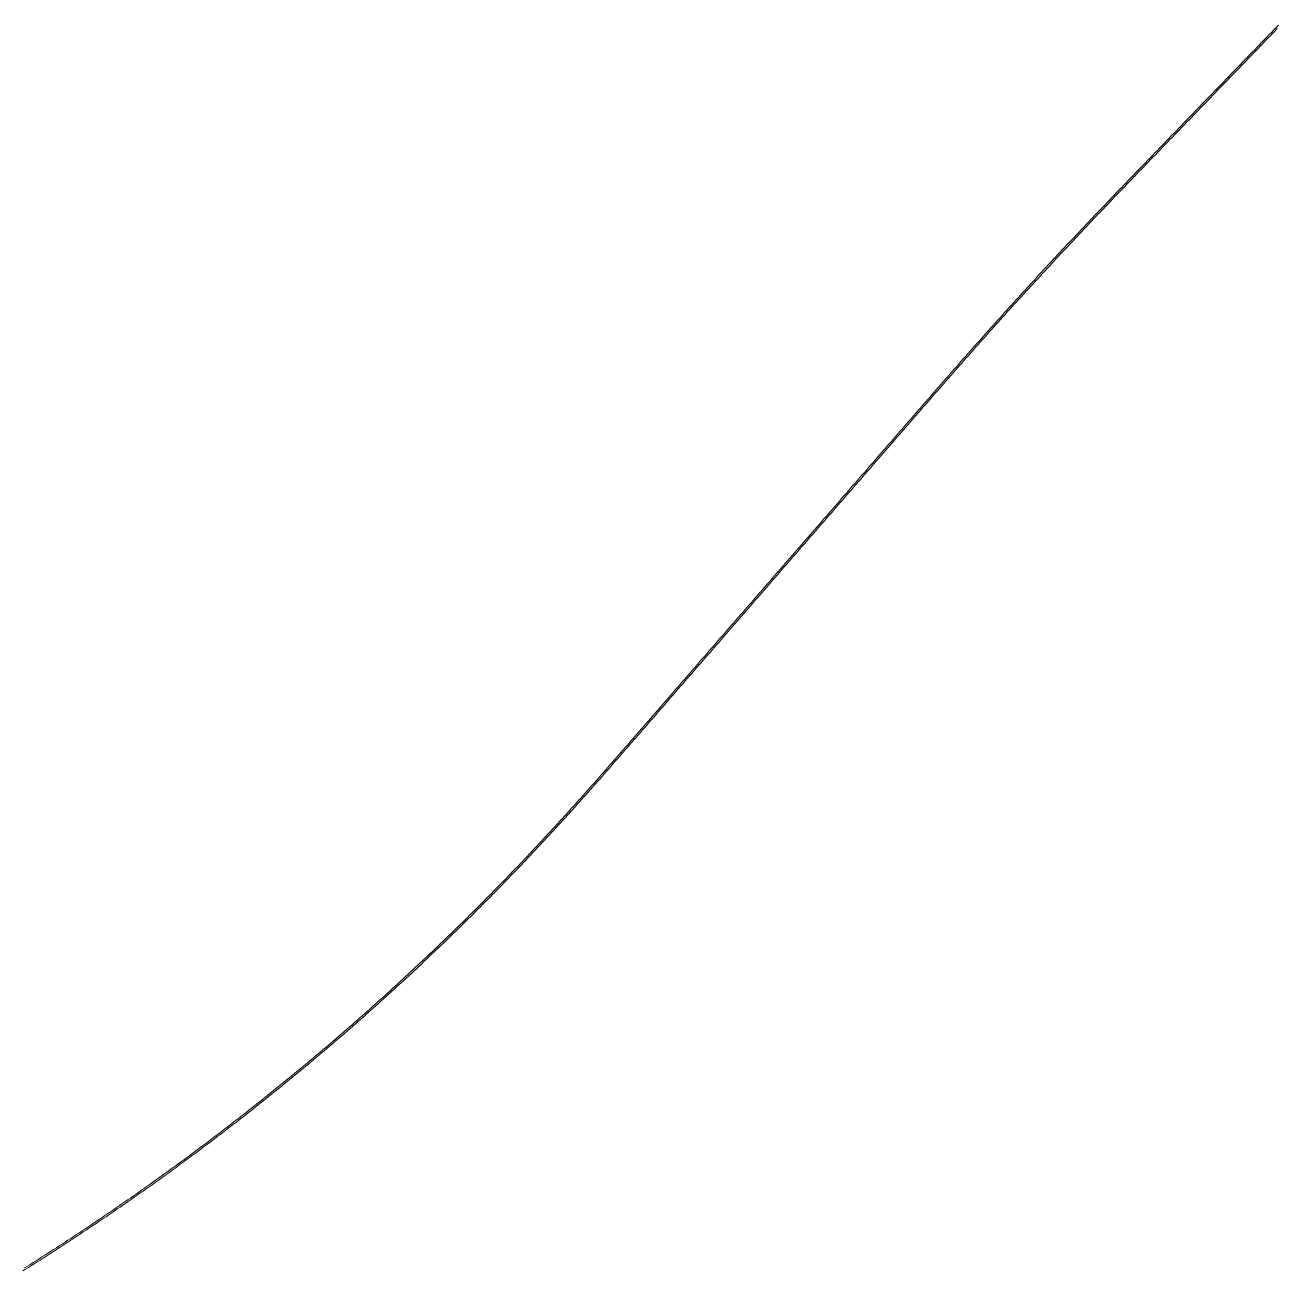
# Model space of a CAD drawing. Header units: metres. Extents: x 142705 to 201127, y 6511363 to 6533832.
# Drawn here: x 186521 to 190173, y 6522144 to 6525780 of the extents above; entities that cross this region are included whole.
import ezdxf

# ---------------------------------------------------------------- set-up
doc = ezdxf.new("R2010")
doc.units = ezdxf.units.M
doc.header["$MEASUREMENT"] = 0

msp = doc.modelspace()

# ---------------------------------------------------------------- linework, layer by layer
at = {"color": 7, "linetype": 'Continuous', "lineweight": 0}
for points in [[(190173.4, 6525769.6, 31.2), (190166.4, 6525762.4, 31.2), (190159.5, 6525755.2, 31.1), (190152.5, 6525748, 31), (190145.6, 6525740.8, 30.9), (190138.6, 6525733.6, 30.9), (190131.7, 6525726.5, 30.8), (190124.7, 6525719.3, 30.7), (190117.8, 6525712.1, 30.6), (190110.8, 6525704.9, 30.6), (190103.9, 6525697.7, 30.5), (190096.9, 6525690.5, 30.4), (190090, 6525683.3, 30.3), (190083.1, 6525676.1, 30.3), (190076.1, 6525668.9, 30.2), (190069.2, 6525661.7, 30.1), (190062.2, 6525654.5, 30), (190058.6, 6525650.8, 30), (190055.3, 6525647.3, 30), (190048.3, 6525640.1, 29.9), (190041.4, 6525632.9, 29.8), (190034.4, 6525625.7, 29.8), (190027.5, 6525618.6, 29.7), (190020.5, 6525611.4, 29.6), (190013.6, 6525604.2, 29.6), (190006.6, 6525597, 29.5), (189999.7, 6525589.8, 29.5), (189992.7, 6525582.6, 29.4), (189985.8, 6525575.4, 29.4), (189978.9, 6525568.2, 29.4), (189971.9, 6525561, 29.3), (189965, 6525553.8, 29.3), (189958, 6525546.6, 29.3), (189951.1, 6525539.4, 29.2), (189944.1, 6525532.2, 29.2), (189937.2, 6525525, 29.2), (189930.2, 6525517.9, 29.2), (189923.3, 6525510.7, 29.2), (189916.3, 6525503.5, 29.2), (189909.4, 6525496.3, 29.2), (189902.4, 6525489.1, 29.2), (189899.2, 6525485.7, 29.2), (189895.5, 6525481.9, 29.2), (189888.5, 6525474.7, 29.2), (189881.6, 6525467.5, 29.2), (189874.6, 6525460.3, 29.2), (189867.7, 6525453.1, 29.2), (189860.8, 6525445.9, 29.2), (189853.8, 6525438.7, 29.2), (189846.9, 6525431.5, 29.2), (189839.9, 6525424.3, 29.3), (189833, 6525417.1, 29.3), (189826, 6525410, 29.3), (189819.1, 6525402.8, 29.4), (189812.1, 6525395.6, 29.4), (189805.2, 6525388.4, 29.4), (189798.2, 6525381.2, 29.5), (189791.7, 6525374.4, 29.5), (189791.3, 6525374, 29.5), (189784.3, 6525366.8, 29.6), (189777.4, 6525359.6, 29.7), (189770.4, 6525352.4, 29.7), (189763.5, 6525345.2, 29.8), (189756.9, 6525338.4, 29.8), (189756.6, 6525338, 29.8), (189749.6, 6525330.8, 29.9), (189742.7, 6525323.6, 30), (189735.7, 6525316.4, 30), (189728.8, 6525309.2, 30.1), (189722.2, 6525302.4, 30.2), (189721.9, 6525302, 30.2), (189714.9, 6525294.8, 30.3), (189708, 6525287.6, 30.4), (189701.1, 6525280.4, 30.5), (189694.1, 6525273.2, 30.6), (189687.6, 6525266.3, 30.7), (189687.2, 6525266, 30.7), (189680.3, 6525258.7, 30.8), (189673.4, 6525251.5, 30.9), (189666.5, 6525244.3, 31), (189659.6, 6525237.1, 31.1), (189653, 6525230.2, 31.2), (189652.7, 6525229.8, 31.2), (189645.8, 6525222.6, 31.3), (189638.9, 6525215.3, 31.4), (189632, 6525208.1, 31.5), (189625.1, 6525200.8, 31.7), (189618.2, 6525193.6, 31.8), (189611.4, 6525186.3, 31.9), (189604.5, 6525179, 32.1), (189597.6, 6525171.8, 32.2), (189590.8, 6525164.5, 32.4), (189583.9, 6525157.2, 32.5), (189577.1, 6525149.9, 32.6), (189570.2, 6525142.6, 32.8), (189563.4, 6525135.3, 33), (189556.6, 6525128, 33.1), (189549.7, 6525120.7, 33.3), (189542.9, 6525113.4, 33.4), (189536.1, 6525106.1, 33.6), (189529.3, 6525098.8, 33.8), (189522.5, 6525091.4, 34), (189515.7, 6525084.1, 34.1), (189508.9, 6525076.8, 34.3), (189502.1, 6525069.4, 34.5), (189495.3, 6525062.1, 34.7), (189488.5, 6525054.8, 34.9), (189481.7, 6525047.4, 35.1), (189474.9, 6525040, 35.3), (189468.2, 6525032.7, 35.5), (189461.4, 6525025.3, 35.7), (189455.1, 6525018.5, 35.9), (189454.7, 6525018, 35.9), (189447.9, 6525010.6, 36.1), (189441.1, 6525003.2, 36.3), (189434.4, 6524995.8, 36.5), (189427.7, 6524988.4, 36.7), (189420.9, 6524981, 36.9), (189414.2, 6524973.6, 37.1), (189407.5, 6524966.2, 37.3), (189400.8, 6524958.8, 37.5), (189394, 6524951.4, 37.7), (189387.3, 6524944, 38), (189380.6, 6524936.6, 38.2), (189373.9, 6524929.2, 38.4), (189367.2, 6524921.7, 38.6), (189360.5, 6524914.3, 38.8), (189353.8, 6524906.9, 39), (189347.2, 6524899.4, 39.2), (189340.5, 6524892, 39.4), (189333.8, 6524884.5, 39.6), (189327.2, 6524877.1, 39.8), (189320.5, 6524869.6, 40), (189313.8, 6524862.2, 40.2), (189307.2, 6524854.7, 40.4), (189300.5, 6524847.2, 40.7), (189293.9, 6524839.7, 40.9), (189287.3, 6524832.3, 41.1), (189280.6, 6524824.8, 41.3), (189274, 6524817.3, 41.5), (189267.4, 6524809.8, 41.7), (189260.8, 6524802.3, 41.9), (189254.4, 6524795, 42.1), (189254.2, 6524794.8, 42.1), (189247.6, 6524787.3, 42.3), (189241, 6524779.8, 42.5), (189234.4, 6524772.3, 42.7), (189227.8, 6524764.7, 42.9), (189221.4, 6524757.5, 43.1), (189221.2, 6524757.2, 43.2), (189214.6, 6524749.7, 43.4), (189208, 6524742.2, 43.6), (189201.4, 6524734.6, 43.8), (189194.9, 6524727.1, 44), (189188.5, 6524719.8, 44.2), (189188.3, 6524719.6, 44.2), (189181.7, 6524712, 44.4), (189175.1, 6524704.5, 44.6), (189168.6, 6524696.9, 44.8), (189162, 6524689.4, 45), (189155.7, 6524682.1, 45.2), (189155.5, 6524681.8, 45.2), (189148.9, 6524674.3, 45.4), (189142.3, 6524666.8, 45.6), (189135.8, 6524659.2, 45.9), (189129.2, 6524651.7, 46.1), (189122.9, 6524644.4, 46.3), (189122.7, 6524644.1, 46.3), (189116.1, 6524636.6, 46.5), (189109.5, 6524629, 46.7), (189103, 6524621.5, 46.9), (189096.4, 6524613.9, 47.1), (189089.9, 6524606.4, 47.3), (189083.3, 6524598.8, 47.5), (189076.7, 6524591.3, 47.7), (189070.2, 6524583.7, 47.9), (189063.6, 6524576.2, 48.1), (189057.1, 6524568.6, 48.4), (189050.5, 6524561.1, 48.6), (189044, 6524553.5, 48.8), (189037.4, 6524546, 49), (189031, 6524538.7, 49.2), (189030.8, 6524538.4, 49.2), (189024.3, 6524530.9, 49.4), (189017.7, 6524523.3, 49.6), (189011.2, 6524515.8, 49.8), (189004.6, 6524508.2, 50), (188998, 6524500.7, 50.2), (188991.5, 6524493.1, 50.4), (188984.9, 6524485.6, 50.6), (188978.4, 6524478, 50.7), (188971.8, 6524470.5, 50.9), (188965.3, 6524462.9, 51.1), (188958.7, 6524455.4, 51.3), (188952.1, 6524447.8, 51.4), (188945.6, 6524440.3, 51.6), (188939, 6524432.7, 51.8), (188932.5, 6524425.2, 51.9), (188925.9, 6524417.6, 52.1), (188919.3, 6524410.1, 52.3), (188912.8, 6524402.5, 52.4), (188906.2, 6524395, 52.6), (188899.7, 6524387.4, 52.7), (188893.1, 6524379.9, 52.8), (188886.5, 6524372.3, 53), (188880, 6524364.8, 53.1), (188873.4, 6524357.2, 53.2), (188866.9, 6524349.7, 53.4), (188860.3, 6524342.2, 53.5), (188853.8, 6524334.6, 53.6), (188847.2, 6524327.1, 53.7), (188840.6, 6524319.5, 53.9), (188834.1, 6524312, 54), (188827.5, 6524304.4, 54.1), (188821, 6524296.9, 54.2), (188814.4, 6524289.3, 54.3), (188807.8, 6524281.8, 54.4), (188801.3, 6524274.2, 54.5), (188794.7, 6524266.7, 54.6), (188788.2, 6524259.1, 54.7), (188781.6, 6524251.6, 54.8), (188775.1, 6524244, 54.8), (188768.5, 6524236.5, 54.9), (188761.9, 6524228.9, 55), (188755.4, 6524221.4, 55.1), (188748.8, 6524213.8, 55.1), (188742.3, 6524206.3, 55.2), (188735.7, 6524198.7, 55.3), (188729.1, 6524191.2, 55.3), (188722.6, 6524183.6, 55.4), (188716, 6524176.1, 55.4), (188709.5, 6524168.5, 55.5), (188702.9, 6524161, 55.5), (188696.4, 6524153.4, 55.6), (188689.8, 6524145.9, 55.6), (188683.2, 6524138.3, 55.7), (188676.7, 6524130.8, 55.7), (188670.1, 6524123.2, 55.7), (188669.2, 6524122.2, 55.7), (188663.6, 6524115.7, 55.8), (188657, 6524108.1, 55.8), (188650.4, 6524100.6, 55.8), (188643.9, 6524093, 55.9), (188637.3, 6524085.5, 55.9), (188630.8, 6524077.9, 55.9), (188624.2, 6524070.4, 55.9), (188617.6, 6524062.8, 56), (188611.1, 6524055.3, 56), (188604.5, 6524047.7, 56), (188598, 6524040.2, 56.1), (188591.4, 6524032.6, 56.1), (188584.9, 6524025.1, 56.1), (188578.3, 6524017.5, 56.2), (188571.7, 6524010, 56.2), (188565.2, 6524002.5, 56.2), (188558.6, 6523994.9, 56.2), (188552.1, 6523987.4, 56.3), (188545.5, 6523979.8, 56.3), (188538.9, 6523972.3, 56.3), (188532.4, 6523964.7, 56.4), (188525.8, 6523957.2, 56.4), (188519.3, 6523949.6, 56.4), (188512.7, 6523942.1, 56.5), (188506.2, 6523934.5, 56.5), (188499.6, 6523927, 56.5), (188493, 6523919.4, 56.5), (188486.5, 6523911.9, 56.6), (188479.9, 6523904.3, 56.6), (188473.4, 6523896.8, 56.6), (188466.8, 6523889.2, 56.7), (188460.2, 6523881.7, 56.7), (188453.7, 6523874.1, 56.7), (188447.1, 6523866.6, 56.8), (188440.6, 6523859, 56.8), (188434, 6523851.5, 56.8), (188427.5, 6523843.9, 56.8), (188420.9, 6523836.4, 56.9), (188414.3, 6523828.8, 56.9), (188407.8, 6523821.3, 56.9), (188401.2, 6523813.7, 57), (188394.7, 6523806.2, 57), (188388.1, 6523798.6, 57), (188381.5, 6523791.1, 57.1), (188375, 6523783.5, 57.1), (188368.4, 6523776, 57.1), (188361.9, 6523768.4, 57.1), (188355.3, 6523760.9, 57.2), (188348.8, 6523753.3, 57.2), (188342.2, 6523745.8, 57.2), (188335.6, 6523738.2, 57.3), (188329.9, 6523731.7, 57.3), (188329.1, 6523730.7, 57.3), (188322.5, 6523723.1, 57.3), (188316, 6523715.6, 57.4), (188309.4, 6523708, 57.4), (188302.8, 6523700.5, 57.4), (188298.3, 6523695.3, 57.4), (188296.3, 6523693, 57.4), (188292.9, 6523689.1, 57.5), (188289.7, 6523685.4, 57.5), (188283.1, 6523677.9, 57.5), (188276.6, 6523670.3, 57.5), (188270, 6523662.8, 57.5), (188266.7, 6523659, 57.6), (188263.4, 6523655.2, 57.6), (188256.9, 6523647.7, 57.6), (188250.3, 6523640.2, 57.6), (188243.7, 6523632.6, 57.6), (188237.1, 6523625.1, 57.6), (188235.1, 6523622.8, 57.6), (188231.8, 6523619, 57.6), (188230.5, 6523617.6, 57.6), (188224, 6523610.1, 57.6), (188217.4, 6523602.5, 57.6), (188210.8, 6523595, 57.6), (188204.2, 6523587.5, 57.6), (188203.3, 6523586.6, 57.6), (188197.6, 6523580, 57.6), (188190.9, 6523572.5, 57.5), (188184.3, 6523565, 57.5), (188177.7, 6523557.5, 57.5), (188171.5, 6523550.5, 57.5), (188171.1, 6523550, 57.5), (188164.4, 6523542.6, 57.4), (188157.8, 6523535.1, 57.4), (188151.1, 6523527.6, 57.4), (188144.5, 6523520.2, 57.3), (188139.5, 6523514.6, 57.3), (188137.8, 6523512.7, 57.3), (188131.1, 6523505.3, 57.2), (188124.5, 6523497.8, 57.2), (188117.8, 6523490.4, 57.1), (188111.1, 6523483, 57.1), (188107.3, 6523478.8, 57), (188104.4, 6523475.5, 57), (188097.7, 6523468.1, 56.9), (188090.9, 6523460.7, 56.9), (188084.2, 6523453.3, 56.8), (188077.5, 6523445.9, 56.7), (188074.9, 6523443.2, 56.7), (188070.7, 6523438.6, 56.7), (188063.9, 6523431.2, 56.6), (188057.2, 6523423.8, 56.5), (188050.4, 6523416.5, 56.4), (188043.6, 6523409.2, 56.3), (188043.4, 6523409, 56.3), (188036.8, 6523401.8, 56.2), (188030, 6523394.5, 56.1), (188023.2, 6523387.2, 56), (188016.3, 6523379.9, 56), (188009.5, 6523372.6, 55.9), (188002.7, 6523365.3, 55.8), (187995.8, 6523358, 55.7), (187988.9, 6523350.8, 55.6), (187982, 6523343.5, 55.5), (187975.2, 6523336.2, 55.4), (187968.3, 6523329, 55.3), (187961.4, 6523321.8, 55.2), (187954.4, 6523314.5, 55.1), (187947.5, 6523307.3, 55), (187940.6, 6523300.1, 55), (187933.6, 6523292.9, 54.9), (187926.7, 6523285.8, 54.8), (187919.7, 6523278.6, 54.7), (187912.7, 6523271.4, 54.6), (187905.8, 6523264.3, 54.5), (187898.8, 6523257.1, 54.4), (187891.8, 6523250, 54.3), (187884.7, 6523242.8, 54.2), (187877.7, 6523235.7, 54.1), (187870.7, 6523228.6, 54), (187863.7, 6523221.5, 54), (187856.6, 6523214.4, 53.9), (187849.5, 6523207.3, 53.8), (187842.5, 6523200.3, 53.7), (187835.4, 6523193.2, 53.6), (187828.3, 6523186.1, 53.5), (187821.2, 6523179.1, 53.4), (187814.1, 6523172.1, 53.3), (187807, 6523165, 53.2), (187799.9, 6523158, 53.1), (187792.7, 6523151, 53), (187785.6, 6523144, 53), (187778.4, 6523137, 52.9), (187771.3, 6523130, 52.8), (187764.1, 6523123.1, 52.7), (187756.9, 6523116.1, 52.6), (187749.7, 6523109.2, 52.5), (187742.5, 6523102.2, 52.4), (187735.3, 6523095.3, 52.3), (187728.1, 6523088.4, 52.2), (187720.9, 6523081.5, 52.1), (187713.6, 6523074.6, 52), (187706.4, 6523067.7, 52), (187699.1, 6523060.8, 51.9), (187691.9, 6523053.9, 51.8), (187684.6, 6523047.1, 51.7), (187677.3, 6523040.2, 51.6), (187670, 6523033.4, 51.5), (187662.7, 6523026.5, 51.4), (187655.4, 6523019.7, 51.3), (187648.1, 6523012.9, 51.2), (187640.8, 6523006.1, 51.1), (187633.4, 6522999.3, 51), (187626.1, 6522992.5, 51), (187618.7, 6522985.7, 50.9), (187611.4, 6522979, 50.8), (187604, 6522972.2, 50.7), (187596.6, 6522965.5, 50.6), (187589.2, 6522958.7, 50.5), (187581.8, 6522952, 50.4), (187574.4, 6522945.3, 50.3), (187567, 6522938.6, 50.2), (187559.6, 6522931.9, 50.1), (187552.1, 6522925.2, 50), (187544.7, 6522918.5, 50), (187537.2, 6522911.8, 49.9), (187529.8, 6522905.2, 49.8), (187522.3, 6522898.5, 49.7), (187514.8, 6522891.9, 49.6), (187513, 6522890.3, 49.6), (187507.3, 6522885.3, 49.5), (187499.8, 6522878.7, 49.4), (187492.3, 6522872.1, 49.3), (187484.8, 6522865.5, 49.3), (187477.3, 6522858.9, 49.2), (187469.7, 6522852.3, 49.1), (187462.2, 6522845.7, 49.1), (187454.7, 6522839.2, 49), (187447.1, 6522832.6, 48.9), (187439.5, 6522826.1, 48.9), (187432, 6522819.6, 48.8), (187424.4, 6522813, 48.8), (187416.8, 6522806.5, 48.8), (187409.2, 6522800, 48.7), (187401.6, 6522793.6, 48.7), (187393.9, 6522787.1, 48.7), (187386.3, 6522780.6, 48.7), (187378.7, 6522774.2, 48.6), (187371, 6522767.7, 48.6), (187363.4, 6522761.3, 48.6), (187355.7, 6522754.9, 48.6), (187354.4, 6522753.8, 48.6), (187348, 6522748.4, 48.6), (187340.4, 6522742, 48.6), (187332.7, 6522735.6, 48.6), (187325, 6522729.3, 48.6), (187317.3, 6522722.9, 48.7), (187309.6, 6522716.5, 48.7), (187301.8, 6522710.2, 48.7), (187294.1, 6522703.8, 48.7), (187286.4, 6522697.5, 48.8), (187278.6, 6522691.2, 48.8), (187270.9, 6522684.9, 48.9), (187263.1, 6522678.6, 48.9), (187255.3, 6522672.3, 49), (187247.5, 6522666, 49), (187239.7, 6522659.7, 49.1), (187231.9, 6522653.5, 49.2), (187224.1, 6522647.2, 49.2), (187217.3, 6522641.7, 49.3), (187216.3, 6522641, 49.3), (187208.5, 6522634.7, 49.4), (187200.7, 6522628.5, 49.5), (187192.8, 6522622.3, 49.5), (187185, 6522616.1, 49.6), (187177.1, 6522609.9, 49.7), (187169.3, 6522603.7, 49.8), (187161.4, 6522597.6, 49.8), (187153.5, 6522591.4, 49.9), (187145.6, 6522585.3, 50), (187137.7, 6522579.1, 50.1), (187129.8, 6522573, 50.2), (187121.9, 6522566.9, 50.2), (187114, 6522560.8, 50.3), (187106.1, 6522554.7, 50.4), (187098.1, 6522548.6, 50.5), (187090.2, 6522542.6, 50.5), (187082.2, 6522536.5, 50.6), (187074.3, 6522530.5, 50.7), (187066.3, 6522524.4, 50.8), (187058.3, 6522518.4, 50.8), (187050.3, 6522512.4, 50.9), (187042.3, 6522506.4, 51), (187034.3, 6522500.4, 51.1), (187026.3, 6522494.4, 51.2), (187018.3, 6522488.4, 51.2), (187010.3, 6522482.4, 51.3), (187002.2, 6522476.5, 51.4), (186994.2, 6522470.5, 51.5), (186986.1, 6522464.6, 51.5), (186978.1, 6522458.7, 51.6), (186970, 6522452.8, 51.7), (186961.9, 6522446.9, 51.8), (186953.9, 6522441, 51.8), (186945.8, 6522435.1, 51.9), (186937.7, 6522429.2, 52), (186929.6, 6522423.4, 52.1), (186921.5, 6522417.5, 52.2), (186913.3, 6522411.7, 52.2), (186905.2, 6522405.9, 52.3), (186897.1, 6522400.1, 52.4), (186888.9, 6522394.3, 52.5), (186880.8, 6522388.5, 52.5), (186874.4, 6522383.9, 52.6), (186872.6, 6522382.7, 52.6), (186864.5, 6522376.9, 52.7), (186856.3, 6522371.1, 52.8), (186848.1, 6522365.4, 52.8), (186839.9, 6522359.7, 52.9), (186831.7, 6522353.9, 52.9), (186823.5, 6522348.2, 53), (186815.3, 6522342.5, 53), (186807.1, 6522336.8, 53.1), (186798.8, 6522331.1, 53.1), (186790.6, 6522325.5, 53.2), (186782.4, 6522319.8, 53.2), (186774.1, 6522314.2, 53.2), (186765.9, 6522308.5, 53.2), (186757.6, 6522302.9, 53.3), (186749.3, 6522297.3, 53.3), (186741, 6522291.7, 53.3), (186732.7, 6522286.1, 53.3), (186728.6, 6522283.3, 53.3), (186724.4, 6522280.5, 53.3), (186716.1, 6522274.9, 53.3), (186707.8, 6522269.3, 53.3), (186699.5, 6522263.8, 53.3), (186691.2, 6522258.3, 53.2), (186682.9, 6522252.7, 53.2), (186674.5, 6522247.2, 53.2), (186666.2, 6522241.7, 53.2), (186657.8, 6522236.2, 53.1), (186649.5, 6522230.7, 53.1), (186641.1, 6522225.2, 53), (186632.7, 6522219.8, 53), (186624.3, 6522214.3, 52.9), (186615.9, 6522208.9, 52.9), (186607.5, 6522203.5, 52.8), (186599.1, 6522198, 52.8), (186590.7, 6522192.6, 52.7), (186582.3, 6522187.2, 52.6), (186573.9, 6522181.9, 52.5), (186565.4, 6522176.5, 52.5), (186557, 6522171.1, 52.4), (186548.5, 6522165.8, 52.3), (186540.1, 6522160.4, 52.2), (186531.6, 6522155.1, 52.1), (186523.2, 6522149.8, 52), (186514.7, 6522144.5, 51.9)], [(190177.3, 6525780.2, 31.3), (190170.4, 6525773, 31.2), (190163.4, 6525765.8, 31.2), (190156.5, 6525758.6, 31.1), (190149.5, 6525751.4, 31), (190142.6, 6525744.2, 30.9), (190135.6, 6525737, 30.9), (190128.7, 6525729.8, 30.8), (190121.7, 6525722.6, 30.7), (190114.8, 6525715.4, 30.6), (190107.8, 6525708.2, 30.6), (190100.9, 6525701, 30.5), (190093.9, 6525693.8, 30.4), (190087, 6525686.7, 30.3), (190080, 6525679.5, 30.3), (190073.1, 6525672.3, 30.2), (190066.2, 6525665.1, 30.1), (190059.2, 6525657.9, 30), (190055.3, 6525653.8, 30), (190052.3, 6525650.7, 30), (190045.3, 6525643.5, 29.9), (190038.4, 6525636.3, 29.8), (190031.4, 6525629.1, 29.8), (190024.5, 6525621.9, 29.7), (190017.5, 6525614.7, 29.6), (190010.6, 6525607.5, 29.6), (190003.6, 6525600.3, 29.5), (189996.7, 6525593.1, 29.5), (189989.7, 6525586, 29.4), (189982.8, 6525578.8, 29.4), (189975.8, 6525571.6, 29.4), (189968.9, 6525564.4, 29.3), (189961.9, 6525557.2, 29.3), (189955, 6525550, 29.3), (189948.1, 6525542.8, 29.2), (189941.1, 6525535.6, 29.2), (189934.2, 6525528.4, 29.2), (189927.2, 6525521.2, 29.2), (189920.3, 6525514, 29.2), (189913.3, 6525506.8, 29.2), (189906.4, 6525499.6, 29.2), (189899.4, 6525492.4, 29.2), (189895.9, 6525488.8, 29.2), (189892.5, 6525485.2, 29.2), (189885.5, 6525478.1, 29.2), (189878.6, 6525470.9, 29.2), (189871.6, 6525463.7, 29.2), (189864.7, 6525456.5, 29.2), (189857.7, 6525449.3, 29.2), (189850.8, 6525442.1, 29.2), (189843.9, 6525434.9, 29.2), (189836.9, 6525427.7, 29.3), (189830, 6525420.5, 29.3), (189823, 6525413.3, 29.3), (189816.1, 6525406.1, 29.4), (189809.1, 6525398.9, 29.4), (189802.2, 6525391.7, 29.4), (189795.2, 6525384.5, 29.5), (189788.4, 6525377.5, 29.5), (189788.3, 6525377.4, 29.5), (189781.3, 6525370.2, 29.6), (189774.4, 6525363, 29.6), (189767.4, 6525355.8, 29.7), (189760.5, 6525348.6, 29.8), (189753.7, 6525341.5, 29.8), (189753.5, 6525341.4, 29.8), (189746.6, 6525334.2, 29.9), (189739.7, 6525327, 30), (189732.7, 6525319.8, 30), (189725.8, 6525312.6, 30.1), (189719, 6525305.5, 30.2), (189718.8, 6525305.4, 30.2), (189711.9, 6525298.2, 30.3), (189705, 6525291, 30.4), (189698.1, 6525283.8, 30.5), (189691.1, 6525276.5, 30.6), (189684.3, 6525269.5, 30.7), (189684.2, 6525269.3, 30.7), (189677.3, 6525262.1, 30.8), (189670.4, 6525254.9, 30.9), (189663.5, 6525247.7, 31), (189656.6, 6525240.4, 31.1), (189649.8, 6525233.3, 31.2), (189649.7, 6525233.2, 31.2), (189642.8, 6525225.9, 31.3), (189635.9, 6525218.7, 31.4), (189629, 6525211.4, 31.5), (189622.1, 6525204.2, 31.7), (189615.2, 6525196.9, 31.8), (189608.4, 6525189.7, 31.9), (189601.5, 6525182.4, 32.1), (189594.6, 6525175.1, 32.2), (189587.8, 6525167.8, 32.3), (189580.9, 6525160.6, 32.5), (189574.1, 6525153.3, 32.6), (189567.2, 6525146, 32.8), (189560.4, 6525138.7, 32.9), (189553.6, 6525131.4, 33.1), (189546.7, 6525124.1, 33.3), (189539.9, 6525116.8, 33.4), (189533.1, 6525109.5, 33.6), (189526.3, 6525102.1, 33.8), (189519.5, 6525094.8, 33.9), (189512.7, 6525087.5, 34.1), (189505.9, 6525080.1, 34.3), (189499.1, 6525072.8, 34.5), (189492.3, 6525065.5, 34.7), (189485.5, 6525058.1, 34.9), (189478.7, 6525050.8, 35.1), (189471.9, 6525043.4, 35.3), (189465.2, 6525036.1, 35.5), (189458.4, 6525028.7, 35.7), (189451.9, 6525021.6, 35.9), (189451.6, 6525021.3, 35.9), (189444.9, 6525013.9, 36.1), (189438.1, 6525006.6, 36.3), (189431.4, 6524999.2, 36.5), (189424.6, 6524991.8, 36.7), (189417.9, 6524984.4, 36.9), (189411.2, 6524977, 37.1), (189404.5, 6524969.6, 37.3), (189397.7, 6524962.2, 37.5), (189391, 6524954.8, 37.7), (189384.3, 6524947.4, 37.9), (189377.6, 6524940, 38.2), (189370.9, 6524932.5, 38.4), (189364.2, 6524925.1, 38.6), (189357.5, 6524917.7, 38.8), (189350.8, 6524910.2, 39), (189344.1, 6524902.8, 39.2), (189337.5, 6524895.4, 39.4), (189330.8, 6524887.9, 39.6), (189324.1, 6524880.5, 39.8), (189317.5, 6524873, 40), (189310.8, 6524865.5, 40.2), (189304.2, 6524858.1, 40.4), (189297.5, 6524850.6, 40.6), (189290.9, 6524843.1, 40.9), (189284.2, 6524835.6, 41.1), (189277.6, 6524828.2, 41.3), (189271, 6524820.7, 41.5), (189264.4, 6524813.2, 41.7), (189257.7, 6524805.7, 41.9), (189251.1, 6524798.2, 42.1), (189251, 6524798, 42.1), (189244.5, 6524790.7, 42.3), (189237.9, 6524783.2, 42.5), (189231.3, 6524775.6, 42.7), (189224.7, 6524768.1, 42.9), (189218.1, 6524760.6, 43.1), (189218, 6524760.4, 43.1), (189211.6, 6524753.1, 43.4), (189205, 6524745.5, 43.6), (189198.4, 6524738, 43.8), (189191.8, 6524730.5, 44), (189185.3, 6524722.9, 44.2), (189185.1, 6524722.8, 44.2), (189178.7, 6524715.4, 44.4), (189172.1, 6524707.9, 44.6), (189165.6, 6524700.3, 44.8), (189159, 6524692.8, 45), (189152.4, 6524685.2, 45.2), (189152.3, 6524685, 45.2), (189145.9, 6524677.7, 45.4), (189139.3, 6524670.1, 45.6), (189132.7, 6524662.6, 45.8), (189126.2, 6524655, 46.1), (189119.6, 6524647.5, 46.3), (189119.5, 6524647.3, 46.3), (189113.1, 6524639.9, 46.5), (189106.5, 6524632.4, 46.7), (189100, 6524624.8, 46.9), (189093.4, 6524617.3, 47.1), (189086.8, 6524609.7, 47.3), (189080.3, 6524602.2, 47.5), (189073.7, 6524594.6, 47.7), (189067.2, 6524587.1, 47.9), (189060.6, 6524579.5, 48.1), (189054, 6524572, 48.3), (189047.5, 6524564.4, 48.6), (189040.9, 6524556.9, 48.8), (189034.4, 6524549.4, 49), (189027.8, 6524541.8, 49.2), (189027.6, 6524541.6, 49.2), (189021.3, 6524534.3, 49.4), (189014.7, 6524526.7, 49.6), (189008.1, 6524519.2, 49.8), (189001.6, 6524511.6, 50), (188995, 6524504.1, 50.2), (188988.5, 6524496.5, 50.4), (188981.9, 6524489, 50.6), (188975.3, 6524481.4, 50.7), (188968.8, 6524473.9, 50.9), (188962.2, 6524466.3, 51.1), (188955.7, 6524458.8, 51.3), (188949.1, 6524451.2, 51.4), (188942.6, 6524443.7, 51.6), (188936, 6524436.1, 51.8), (188929.4, 6524428.6, 51.9), (188922.9, 6524421, 52.1), (188916.3, 6524413.5, 52.2), (188909.8, 6524405.9, 52.4), (188903.2, 6524398.4, 52.5), (188896.6, 6524390.8, 52.7), (188890.1, 6524383.3, 52.8), (188883.5, 6524375.7, 53), (188877, 6524368.2, 53.1), (188870.4, 6524360.6, 53.2), (188863.8, 6524353.1, 53.4), (188857.3, 6524345.5, 53.5), (188850.7, 6524338, 53.6), (188844.2, 6524330.4, 53.7), (188837.6, 6524322.9, 53.9), (188831.1, 6524315.3, 54), (188824.5, 6524307.8, 54.1), (188817.9, 6524300.2, 54.2), (188811.4, 6524292.7, 54.3), (188804.8, 6524285.1, 54.4), (188798.3, 6524277.6, 54.5), (188791.7, 6524270, 54.6), (188785.1, 6524262.5, 54.7), (188778.6, 6524254.9, 54.8), (188772, 6524247.4, 54.8), (188765.5, 6524239.8, 54.9), (188758.9, 6524232.3, 55), (188752.4, 6524224.7, 55.1), (188745.8, 6524217.2, 55.1), (188739.2, 6524209.7, 55.2), (188732.7, 6524202.1, 55.3), (188726.1, 6524194.6, 55.3), (188719.6, 6524187, 55.4), (188713, 6524179.5, 55.4), (188706.4, 6524171.9, 55.5), (188699.9, 6524164.4, 55.5), (188693.3, 6524156.8, 55.6), (188686.8, 6524149.3, 55.6), (188680.2, 6524141.7, 55.7), (188673.7, 6524134.2, 55.7), (188667.1, 6524126.6, 55.7), (188665.9, 6524125.2, 55.7), (188660.5, 6524119.1, 55.8), (188654, 6524111.5, 55.8), (188647.4, 6524104, 55.8), (188640.9, 6524096.4, 55.9), (188634.3, 6524088.9, 55.9), (188627.7, 6524081.3, 55.9), (188621.2, 6524073.8, 55.9), (188614.6, 6524066.2, 56), (188608.1, 6524058.7, 56), (188601.5, 6524051.1, 56), (188594.9, 6524043.6, 56.1), (188588.4, 6524036, 56.1), (188581.8, 6524028.5, 56.1), (188575.3, 6524020.9, 56.2), (188568.7, 6524013.4, 56.2), (188562.2, 6524005.8, 56.2), (188555.6, 6523998.3, 56.2), (188549, 6523990.7, 56.3), (188542.5, 6523983.2, 56.3), (188535.9, 6523975.6, 56.3), (188529.4, 6523968.1, 56.4), (188522.8, 6523960.5, 56.4), (188516.2, 6523953, 56.4), (188509.7, 6523945.4, 56.5), (188503.1, 6523937.9, 56.5), (188496.6, 6523930.3, 56.5), (188490, 6523922.8, 56.5), (188483.5, 6523915.2, 56.6), (188476.9, 6523907.7, 56.6), (188470.3, 6523900.1, 56.6), (188463.8, 6523892.6, 56.7), (188457.2, 6523885, 56.7), (188450.7, 6523877.5, 56.7), (188444.1, 6523869.9, 56.8), (188437.5, 6523862.4, 56.8), (188431, 6523854.9, 56.8), (188424.4, 6523847.3, 56.8), (188417.9, 6523839.8, 56.9), (188411.3, 6523832.2, 56.9), (188404.8, 6523824.7, 56.9), (188398.2, 6523817.1, 57), (188391.6, 6523809.6, 57), (188385.1, 6523802, 57), (188378.5, 6523794.5, 57.1), (188372, 6523786.9, 57.1), (188365.4, 6523779.4, 57.1), (188358.8, 6523771.8, 57.1), (188352.3, 6523764.3, 57.2), (188345.7, 6523756.7, 57.2), (188339.2, 6523749.2, 57.2), (188332.6, 6523741.6, 57.3), (188326.5, 6523734.6, 57.3), (188326.1, 6523734.1, 57.3), (188319.5, 6523726.5, 57.3), (188312.9, 6523719, 57.4), (188306.4, 6523711.4, 57.4), (188299.8, 6523703.9, 57.4), (188294.9, 6523698.3, 57.4), (188293.3, 6523696.3, 57.4), (188289.6, 6523692.1, 57.5), (188286.7, 6523688.8, 57.5), (188280.1, 6523681.2, 57.5), (188273.6, 6523673.7, 57.5), (188267, 6523666.2, 57.5), (188263.3, 6523662, 57.6), (188260.4, 6523658.6, 57.6), (188253.8, 6523651.1, 57.6), (188247.3, 6523643.5, 57.6), (188240.7, 6523636, 57.6), (188234.1, 6523628.5, 57.6), (188231.7, 6523625.7, 57.6), (188228.4, 6523622, 57.6), (188227.5, 6523621, 57.6), (188220.9, 6523613.4, 57.6), (188214.3, 6523605.9, 57.6), (188207.7, 6523598.4, 57.6), (188201.1, 6523590.9, 57.6), (188200, 6523589.6, 57.6), (188194.5, 6523583.4, 57.6), (188187.9, 6523575.9, 57.5), (188181.3, 6523568.4, 57.5), (188174.7, 6523560.9, 57.5), (188168.1, 6523553.5, 57.5), (188168, 6523553.4, 57.5), (188161.4, 6523545.9, 57.4), (188154.8, 6523538.5, 57.4), (188148.1, 6523531, 57.4), (188141.5, 6523523.5, 57.3), (188136.1, 6523517.5, 57.3), (188134.8, 6523516.1, 57.3), (188128.1, 6523508.6, 57.2), (188121.4, 6523501.2, 57.2), (188114.7, 6523493.8, 57.1), (188108.1, 6523486.3, 57.1), (188103.9, 6523481.8, 57), (188101.3, 6523478.9, 57), (188094.6, 6523471.5, 56.9), (188087.9, 6523464.1, 56.9), (188081.2, 6523456.7, 56.8), (188074.4, 6523449.3, 56.7), (188071.5, 6523446.2, 56.7), (188067.7, 6523441.9, 56.7), (188060.9, 6523434.6, 56.6), (188054.2, 6523427.2, 56.5), (188047.4, 6523419.9, 56.4), (188040.6, 6523412.5, 56.3), (188040, 6523411.9, 56.3), (188033.8, 6523405.2, 56.2), (188027, 6523397.9, 56.1), (188020.2, 6523390.6, 56.1), (188013.3, 6523383.2, 56), (188006.5, 6523376, 55.9), (187999.6, 6523368.7, 55.8), (187992.8, 6523361.4, 55.7), (187985.9, 6523354.1, 55.6), (187979, 6523346.9, 55.5), (187972.1, 6523339.6, 55.4), (187965.3, 6523332.4, 55.3), (187958.3, 6523325.1, 55.2), (187951.4, 6523317.9, 55.1), (187944.5, 6523310.7, 55.1), (187937.6, 6523303.5, 55), (187930.6, 6523296.3, 54.9), (187923.7, 6523289.1, 54.8), (187916.7, 6523281.9, 54.7), (187909.7, 6523274.8, 54.6), (187902.7, 6523267.6, 54.5), (187895.8, 6523260.5, 54.4), (187888.8, 6523253.3, 54.3), (187881.7, 6523246.2, 54.2), (187874.7, 6523239.1, 54.1), (187867.7, 6523232, 54), (187860.6, 6523224.9, 54), (187853.6, 6523217.8, 53.9), (187846.5, 6523210.7, 53.8), (187839.5, 6523203.6, 53.7), (187832.4, 6523196.6, 53.6), (187825.3, 6523189.5, 53.5), (187818.2, 6523182.5, 53.4), (187811.1, 6523175.4, 53.3), (187804, 6523168.4, 53.2), (187796.9, 6523161.4, 53.1), (187789.7, 6523154.4, 53), (187782.6, 6523147.4, 53), (187775.4, 6523140.4, 52.9), (187768.3, 6523133.4, 52.8), (187761.1, 6523126.4, 52.7), (187753.9, 6523119.5, 52.6), (187746.7, 6523112.5, 52.5), (187739.5, 6523105.6, 52.4), (187732.3, 6523098.7, 52.3), (187725.1, 6523091.7, 52.2), (187717.9, 6523084.8, 52.1), (187710.6, 6523077.9, 52), (187703.4, 6523071, 52), (187696.1, 6523064.1, 51.9), (187688.9, 6523057.3, 51.8), (187681.6, 6523050.4, 51.7), (187674.3, 6523043.6, 51.6), (187667, 6523036.7, 51.5), (187659.7, 6523029.9, 51.4), (187652.4, 6523023.1, 51.3), (187645.1, 6523016.2, 51.2), (187637.8, 6523009.4, 51.1), (187630.4, 6523002.6, 51), (187623.1, 6522995.9, 51), (187615.7, 6522989.1, 50.9), (187608.4, 6522982.3, 50.8), (187601, 6522975.6, 50.7), (187593.6, 6522968.8, 50.6), (187586.2, 6522962.1, 50.5), (187578.8, 6522955.4, 50.4), (187571.4, 6522948.6, 50.3), (187564, 6522941.9, 50.2), (187556.6, 6522935.2, 50.1), (187549.1, 6522928.5, 50), (187541.7, 6522921.9, 50), (187534.2, 6522915.2, 49.9), (187526.8, 6522908.5, 49.8), (187519.3, 6522901.9, 49.7), (187511.8, 6522895.3, 49.6), (187510.2, 6522893.9, 49.6), (187504.3, 6522888.6, 49.5), (187496.8, 6522882, 49.4), (187489.3, 6522875.4, 49.3), (187481.8, 6522868.8, 49.3), (187474.3, 6522862.2, 49.2), (187466.7, 6522855.7, 49.1), (187459.2, 6522849.1, 49.1), (187451.7, 6522842.5, 49), (187444.1, 6522836, 48.9), (187436.5, 6522829.4, 48.9), (187429, 6522822.9, 48.8), (187421.4, 6522816.4, 48.8), (187413.8, 6522809.9, 48.8), (187406.2, 6522803.4, 48.7), (187398.6, 6522796.9, 48.7), (187390.9, 6522790.4, 48.7), (187383.3, 6522784, 48.7), (187375.7, 6522777.5, 48.6), (187368, 6522771.1, 48.6), (187360.4, 6522764.6, 48.6), (187352.7, 6522758.2, 48.6), (187351.5, 6522757.2, 48.6), (187345, 6522751.8, 48.6), (187337.4, 6522745.4, 48.6), (187329.7, 6522739, 48.6), (187322, 6522732.6, 48.6), (187314.3, 6522726.2, 48.7), (187306.6, 6522719.9, 48.7), (187298.8, 6522713.5, 48.7), (187291.1, 6522707.2, 48.7), (187283.4, 6522700.9, 48.8), (187275.6, 6522694.5, 48.8), (187267.9, 6522688.2, 48.9), (187260.1, 6522681.9, 48.9), (187252.3, 6522675.6, 49), (187244.5, 6522669.3, 49), (187236.7, 6522663.1, 49.1), (187228.9, 6522656.8, 49.2), (187221.1, 6522650.6, 49.2), (187214.3, 6522645.1, 49.3), (187213.3, 6522644.3, 49.3), (187205.5, 6522638.1, 49.4), (187197.7, 6522631.9, 49.5), (187189.8, 6522625.7, 49.5), (187182, 6522619.5, 49.6), (187174.1, 6522613.3, 49.7), (187166.3, 6522607.1, 49.8), (187158.4, 6522600.9, 49.8), (187150.5, 6522594.8, 49.9), (187142.6, 6522588.6, 50), (187134.7, 6522582.5, 50.1), (187126.8, 6522576.4, 50.2), (187118.9, 6522570.3, 50.2), (187111, 6522564.2, 50.3), (187103, 6522558.1, 50.4), (187095.1, 6522552, 50.5), (187087.2, 6522545.9, 50.5), (187079.2, 6522539.9, 50.6), (187071.2, 6522533.8, 50.7), (187063.3, 6522527.8, 50.8), (187055.3, 6522521.7, 50.8), (187047.3, 6522515.7, 50.9), (187039.3, 6522509.7, 51), (187031.3, 6522503.7, 51.1), (187023.3, 6522497.7, 51.2), (187015.3, 6522491.8, 51.2), (187007.3, 6522485.8, 51.3), (186999.2, 6522479.8, 51.4), (186991.2, 6522473.9, 51.5), (186983.1, 6522468, 51.5), (186975.1, 6522462.1, 51.6), (186967, 6522456.1, 51.7), (186958.9, 6522450.2, 51.8), (186950.8, 6522444.4, 51.9), (186942.8, 6522438.5, 51.9), (186934.7, 6522432.6, 52), (186926.6, 6522426.7, 52.1), (186918.4, 6522420.9, 52.2), (186910.3, 6522415.1, 52.2), (186902.2, 6522409.2, 52.3), (186894.1, 6522403.4, 52.4), (186885.9, 6522397.6, 52.5), (186877.8, 6522391.8, 52.5), (186872, 6522387.7, 52.6), (186869.6, 6522386.1, 52.6), (186861.4, 6522380.3, 52.7), (186853.3, 6522374.5, 52.8), (186845.1, 6522368.8, 52.8), (186836.9, 6522363, 52.9), (186828.7, 6522357.3, 52.9), (186820.5, 6522351.6, 53), (186812.3, 6522345.9, 53), (186804, 6522340.2, 53.1), (186795.8, 6522334.5, 53.1), (186787.6, 6522328.8, 53.2), (186779.3, 6522323.2, 53.2), (186771.1, 6522317.5, 53.2), (186762.8, 6522311.9, 53.2), (186754.6, 6522306.3, 53.3), (186746.3, 6522300.7, 53.3), (186738, 6522295, 53.3), (186729.7, 6522289.5, 53.3), (186726.1, 6522287, 53.3), (186721.4, 6522283.9, 53.3), (186713.1, 6522278.3, 53.3), (186704.8, 6522272.7, 53.3), (186696.5, 6522267.2, 53.3), (186688.2, 6522261.6, 53.2), (186679.8, 6522256.1, 53.2), (186671.5, 6522250.6, 53.2), (186663.1, 6522245.1, 53.2), (186654.8, 6522239.6, 53.1), (186646.4, 6522234.1, 53.1), (186638.1, 6522228.6, 53), (186629.7, 6522223.2, 53), (186621.3, 6522217.7, 52.9), (186612.9, 6522212.3, 52.9), (186604.5, 6522206.9, 52.8), (186596.1, 6522201.5, 52.8), (186587.7, 6522196, 52.7), (186579.3, 6522190.7, 52.6), (186570.8, 6522185.3, 52.5), (186562.4, 6522179.9, 52.4), (186554, 6522174.5, 52.4), (186545.5, 6522169.2, 52.3), (186537.1, 6522163.8, 52.2), (186528.6, 6522158.5, 52.1), (186520.1, 6522153.2, 52)]]:
    msp.add_polyline3d(points, dxfattribs=at)

doc.saveas('drawing.dxf')
